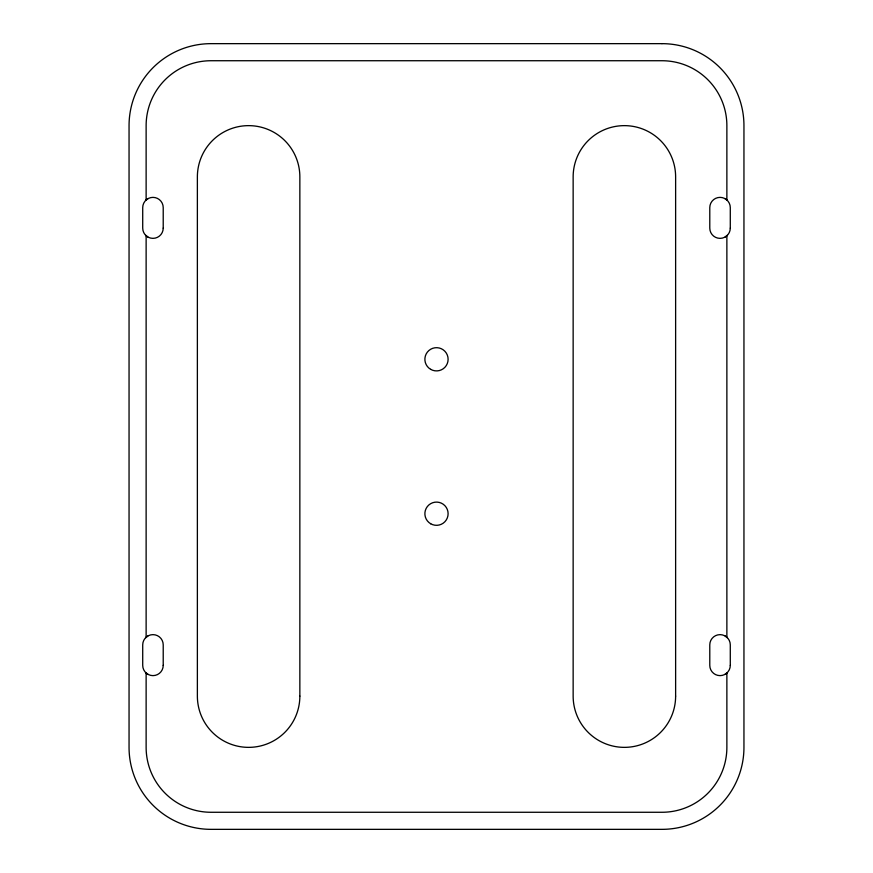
<?xml version="1.0" encoding="UTF-8"?>
<svg xmlns="http://www.w3.org/2000/svg" width="873" height="873" viewBox="0 0 873 873"><rect width="100%" height="100%" fill="white"/><g stroke="black" fill="none" stroke-linecap="round" stroke-linejoin="round"><path stroke-width="1.31" d="M145.715 200.375L147.843 198.749M145.715 637.639L147.843 636.002M725.157 236.998L727.285 235.361M725.157 674.251L727.285 672.625M725.157 198.749L727.285 200.375M725.157 636.002L727.285 637.639M145.715 235.361L147.843 236.998M145.715 672.625L147.843 674.251M726.871 200.059L726.871 125.636A64.908 64.908 0 0 0 661.963 60.728L211.037 60.728A64.908 64.908 0 0 0 146.129 125.636L146.129 200.059M726.871 235.688L726.871 637.312M726.871 672.941L726.871 747.364A64.908 64.908 0 0 1 661.963 812.272L211.037 812.272A64.908 64.908 0 0 1 146.129 747.364L146.129 672.941M146.129 235.688L146.129 637.312M661.963 43.65L211.037 43.65A81.986 81.986 0 0 0 129.051 125.636L129.051 747.364A81.986 81.986 0 0 0 211.037 829.35L661.963 829.35A81.986 81.986 0 0 0 743.949 747.364L743.949 125.636A81.986 81.986 0 0 0 661.963 43.65M730.286 228.115L730.286 207.621A10.247 10.247 0 0 0 720.039 197.374A10.247 10.247 0 0 0 709.782 207.621L709.782 228.115A10.247 10.247 0 0 0 720.039 238.362A10.247 10.247 0 0 0 730.286 228.115M730.286 665.379L730.286 644.885A10.247 10.247 0 0 0 720.039 634.638A10.247 10.247 0 0 0 709.782 644.885L709.782 665.379A10.247 10.247 0 0 0 720.039 675.626A10.247 10.247 0 0 0 730.286 665.379M675.626 696.119L675.626 176.881A51.245 51.245 0 0 0 624.381 125.636A51.245 51.245 0 0 0 573.146 176.881L573.146 696.119A51.245 51.245 0 0 0 624.381 747.364A51.245 51.245 0 0 0 675.626 696.119M299.854 696.119L299.854 176.881A51.245 51.245 0 0 0 248.619 125.636A51.245 51.245 0 0 0 197.374 176.881L197.374 696.119A51.245 51.245 0 0 0 248.619 747.364A51.245 51.245 0 0 0 299.854 696.119M163.218 228.115L163.218 207.621A10.247 10.247 0 0 0 152.961 197.374A10.247 10.247 0 0 0 142.714 207.621L142.714 228.115A10.247 10.247 0 0 0 152.961 238.362A10.247 10.247 0 0 0 163.218 228.115M163.218 665.379L163.218 644.885A10.247 10.247 0 0 0 152.961 634.638A10.247 10.247 0 0 0 142.714 644.885L142.714 665.379A10.247 10.247 0 0 0 152.961 675.626A10.247 10.247 0 0 0 163.218 665.379M430.695 523.767A11.611 11.611 0 0 0 448.111 513.706A11.611 11.611 0 0 0 430.695 503.645A11.611 11.611 0 0 0 430.695 523.767M430.695 369.355A11.611 11.611 0 0 0 448.111 359.294A11.611 11.611 0 0 0 430.695 349.233A11.611 11.611 0 0 0 430.695 369.355"/></g></svg>
